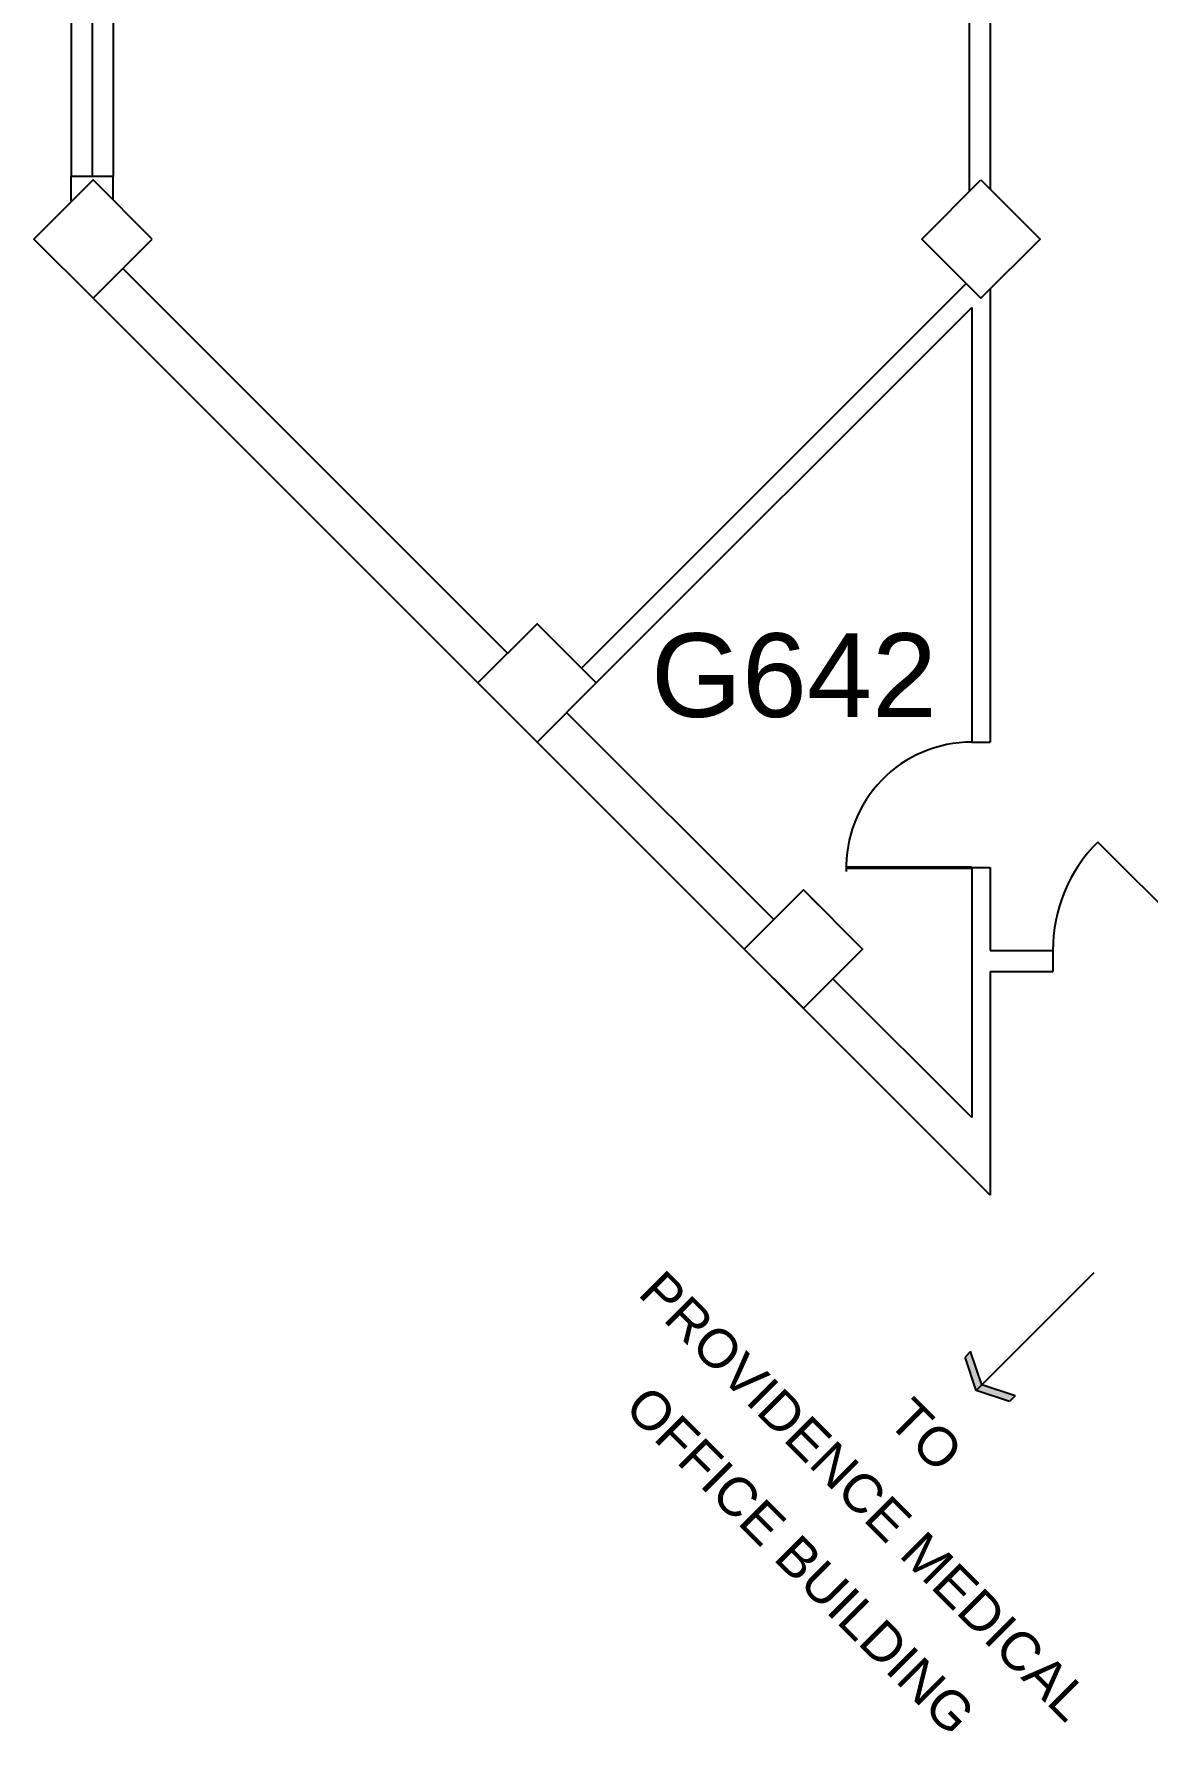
# Model space of a CAD drawing. Header units: inches. Extents: x -3386 to 4701, y -741 to 3764.
# Drawn here: x -2267.9 to -1948.7, y 1075.2 to 1561.9 of the extents above; entities that cross this region are included whole.
import ezdxf
from ezdxf.enums import TextEntityAlignment as Align

# ---------------------------------------------------------------- set-up
doc = ezdxf.new("R2010")
doc.units = ezdxf.units.IN
doc.header["$LTSCALE"] = 96
doc.header["$MEASUREMENT"] = 0
doc.layers.get('0').update_dxf_attribs({"linetype": 'CONTINUOUS'})
for name, color, linetype in [('A-ANNO-ROOM', 4, 'CONTINUOUS'), ('A-ANNO-TEXT', 4, 'CONTINUOUS'), ('A-COLS', 5, 'CONTINUOUS'), ('A-DOOR', 2, 'CONTINUOUS'), ('A-GLAZ', 2, 'CONTINUOUS'), ('A-GLAZ-SILL', 1, 'CONTINUOUS'), ('A-WALL-FULL', 6, 'CONTINUOUS')]:
    doc.layers.add(name, color=color, linetype=linetype)
doc.styles.add('ARIAL', font='arial.ttf')

# ---------------------------------------------------------------- blocks, each defined once
blk = doc.blocks.new('ARROW')
for p, q in [((40.97, 9), (45.47, 0)), ((40.97, 9), (43.22, 9)), ((43.22, 9), (47.72, 0)), ((0, 0), (47.85, 0)), ((45.47, 0), (40.97, -9)), ((47.72, 0), (43.22, -9)), ((40.97, -9), (43.22, -9))]:
    blk.add_line(p, q)
for points in [[(40.97, 9), (45.47, 0), (43.22, 9), (47.72, 0)], [(40.97, -9), (45.47, 0), (43.22, -9), (47.72, 0)]]:
    blk.add_solid(points)

msp = doc.modelspace()

# ---------------------------------------------------------------- linework, layer by layer
at = {"layer": 'A-COLS'}
for points in [[(-2233.96, 1503.1), (-2250.93, 1520.07), (-2267.9, 1503.1), (-2250.93, 1486.13)], [(-1996.37, 1520.07), (-1979.4, 1503.1), (-1996.37, 1486.13), (-2013.34, 1503.1)], [(-2140.62, 1375.82), (-2123.65, 1392.79), (-2106.68, 1375.82), (-2123.65, 1358.85)], [(-2064.25, 1299.46), (-2047.28, 1316.43), (-2030.31, 1299.46), (-2047.28, 1282.49)]]:
    msp.add_lwpolyline(points, close=True, dxfattribs=at)
at = {"layer": 'A-DOOR'}
msp.add_line((-1931.74, 1299.06), (-1962.85, 1330.17), dxfattribs=at)
at = {"layer": 'A-DOOR', "const_width": 1}
msp.add_lwpolyline([(-1998.99, 1322.83), (-2034.99, 1322.83)], dxfattribs=at)
at = {"layer": 'A-DOOR'}
for centre, radius, start, end in [((-1998.99, 1322.83), 36, 90, 181.707), ((-1931.74, 1299.06), 44, 135, 179.9984)]:
    msp.add_arc(centre, radius, start, end, dxfattribs=at)
at = {"layer": 'A-GLAZ'}
msp.add_line((-2251.22, 1591.07), (-2251.22, 1521.07), dxfattribs=at)
at = {"layer": 'A-GLAZ-SILL'}
for p, q in [((-2257.22, 1591.07), (-2257.22, 1521.07)), ((-2245.22, 1591.07), (-2245.22, 1521.07))]:
    msp.add_line(p, q, dxfattribs=at)
at = {"layer": 'A-WALL-FULL'}
for p, q in [((-1999.66, 1516.78), (-1999.66, 1595.37)), ((-1993.66, 1517.37), (-1993.66, 1594.78)), ((-2257.22, 1513.78), (-2257.22, 1521.07)), ((-2245.22, 1521.07), (-2257.22, 1521.07)), ((-2245.22, 1514.37), (-2245.22, 1521.07)), ((-2242.44, 1494.62), (-2250.93, 1486.13)), ((-2132.13, 1384.31), (-2242.44, 1494.62)), ((-2110.92, 1380.07), (-2000.61, 1490.38)), ((-2000.61, 1490.38), (-1996.37, 1486.13)), ((-1993.74, 1228.95), (-2250.93, 1486.13)), ((-1993.74, 1488.76), (-1993.74, 1358.83)), ((-2106.68, 1375.82), (-1998.99, 1483.51)), ((-1998.99, 1483.51), (-1998.99, 1358.83)), ((-2110.92, 1380.07), (-2106.68, 1375.82)), ((-2055.76, 1307.94), (-2115.16, 1367.34)), ((-1998.99, 1358.83), (-1993.74, 1358.83)), ((-1998.99, 1322.83), (-1998.99, 1251.17)), ((-1998.99, 1322.83), (-1993.74, 1322.83)), ((-1993.74, 1322.83), (-1993.74, 1299.06)), ((-2047.28, 1316.43), (-2043.04, 1312.18)), ((-1993.74, 1299.06), (-1975.74, 1299.06)), ((-1975.74, 1299.06), (-1975.74, 1293.06)), ((-1975.74, 1299.06), (-1975.74, 1293.06)), ((-1998.99, 1251.17), (-2038.79, 1290.97)), ((-1993.74, 1293.06), (-1975.74, 1293.06)), ((-1993.74, 1293.06), (-1993.74, 1228.95))]:
    msp.add_line(p, q, dxfattribs=at)

# ---------------------------------------------------------------- block references
at = {"layer": 'A-ANNO-TEXT', "rotation": 225}
msp.add_blockref('ARROW', (-1963.98, 1206.67), dxfattribs=at)

# ---------------------------------------------------------------- texts
at = {"layer": 'A-ANNO-ROOM', "style": 'ARIAL'}
msp.add_text('G642', height=24, dxfattribs=at).set_placement((-2049.97, 1366.04), align=Align.CENTER)
at = {"layer": 'A-ANNO-TEXT', "style": 'ARIAL'}
for s, p in [('PROVIDENCE MEDICAL', (-2033.48, 1138.79)), ('OFFICE BUILDING', (-2051.95, 1120.32)), ('TO', (-2016.01, 1156.26))]:
    msp.add_text(s, height=11, rotation=315, dxfattribs=at).set_placement(p, align=Align.CENTER)

doc.saveas('drawing.dxf')
